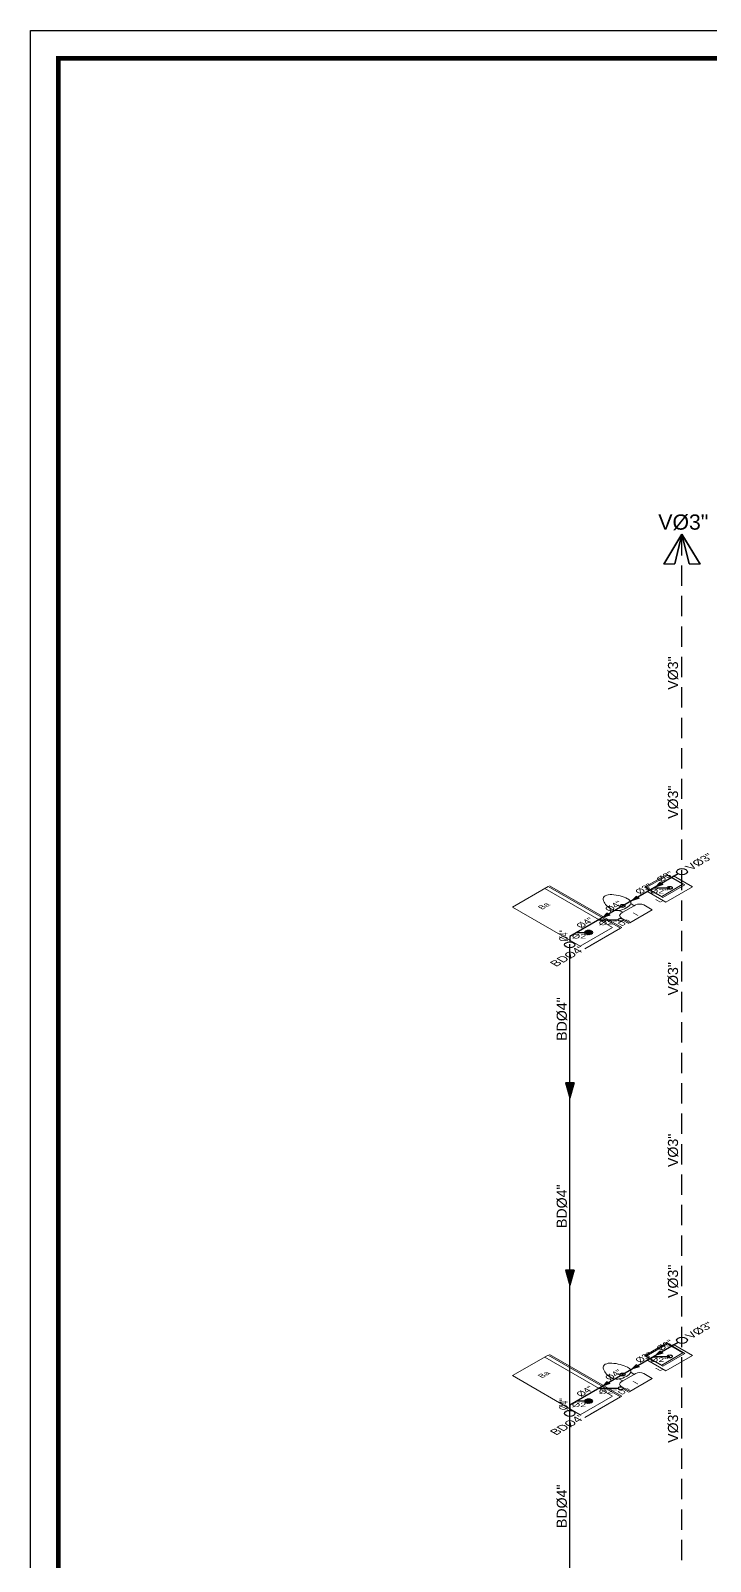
# Model space of a CAD drawing. Header units: feet. Extents: x 1019 to 2236, y -546 to 122.
# Drawn here: x 1054.27 to 1064.89, y -295.21 to -271.27 of the extents above; entities that cross this region are included whole.
import ezdxf

# ---------------------------------------------------------------- set-up
doc = ezdxf.new("R2010")
doc.units = ezdxf.units.FT
doc.header["$LTSCALE"] = 0.05
doc.header["$MEASUREMENT"] = 0
doc.linetypes.add('HIDDEN', pattern=[9.525, 6.35, -3.175])
for name, color, linetype, lineweight in [('AGUA POTABLE', 5, 'HIDDEN', 35), ('AGUAFRIA', 5, 'HIDDEN', 30), ('I-FURN', 8, 'Continuous', 0), ('P-SANR-FIXT', 8, 'Continuous', 9)]:
    doc.layers.add(name, color=color, linetype=linetype, lineweight=lineweight)
for name, color, linetype in [('AGUASNEGRAS', 4, 'Continuous'), ('MARCO', 1, 'Continuous'), ('TEXXT', 2, 'Continuous')]:
    doc.layers.add(name, color=color, linetype=linetype)
doc.styles.add('DAMIAN', font='arial.ttf', dxfattribs={"height": 0.12})

msp = doc.modelspace()

# ---------------------------------------------------------------- hatches: boundary and pattern name
at = {"layer": 'AGUASNEGRAS', "extrusion": (-2.66454e-15, 0.816497, 0.57735)}
for points in [[(-1064.105, 161.641), (-1064.044, 161.75), (-1064.154, 161.69)], [(-1063.736, 162.012), (-1063.675, 162.121), (-1063.784, 162.061)], [(-1063.277, 162.469), (-1063.217, 162.579), (-1063.326, 162.518)], [(-1064.105, 161.641), (-1064.044, 161.75), (-1064.154, 161.69)], [(-1063.736, 162.012), (-1063.675, 162.121), (-1063.784, 162.061)], [(-1063.277, 162.469), (-1063.217, 162.579), (-1063.326, 162.518)]]:
    msp.add_hatch(color=256, dxfattribs=at).paths.add_polyline_path(points)
at = {"layer": 'AGUASNEGRAS', "ltscale": 3, "extrusion": (0, 0.816497, 0.57735)}
h = msp.add_hatch(color=256, dxfattribs=at)
h.dxf.hatch_style = 1
edge = h.paths.add_edge_path()
edge.add_arc((-1064.259, 161.78), 0.0394, -135, 225)
h = msp.add_hatch(color=256, dxfattribs=at)
h.dxf.hatch_style = 1
edge = h.paths.add_edge_path()
edge.add_arc((-1063.493, 162.646), 0.0394, -135, 225)
h = msp.add_hatch(color=256, dxfattribs=at)
h.dxf.hatch_style = 1
edge = h.paths.add_edge_path()
edge.add_arc((-1063.522, 162.272), 0.0394, -135, 225)
h = msp.add_hatch(color=256, dxfattribs=at)
h.dxf.hatch_style = 1
edge = h.paths.add_edge_path()
edge.add_arc((-1062.993, 162.99), 0.0394, -135, 225)
h = msp.add_hatch(color=256, dxfattribs=at)
h.dxf.hatch_style = 1
edge = h.paths.add_edge_path()
edge.add_arc((-1062.697, 163.325), 0.0812, -135, 225)
at = {"layer": 'AGUASNEGRAS'}
for points in [[(1062.628, -287.728), (1062.697, -287.968), (1062.766, -287.728)], [(1062.628, -290.655), (1062.697, -290.895), (1062.766, -290.655)]]:
    msp.add_hatch(color=256, dxfattribs=at).paths.add_polyline_path(points)
at = {"layer": 'AGUASNEGRAS', "ltscale": 3, "extrusion": (0, 0.816497, 0.57735)}
h = msp.add_hatch(color=256, dxfattribs=at)
h.dxf.hatch_style = 1
edge = h.paths.add_edge_path()
edge.add_arc((-1064.259, 161.78), 0.0394, -135, 225)
h = msp.add_hatch(color=256, dxfattribs=at)
h.dxf.hatch_style = 1
edge = h.paths.add_edge_path()
edge.add_arc((-1063.522, 162.272), 0.0394, -135, 225)
h = msp.add_hatch(color=256, dxfattribs=at)
h.dxf.hatch_style = 1
edge = h.paths.add_edge_path()
edge.add_arc((-1063.493, 162.646), 0.0394, -135, 225)
h = msp.add_hatch(color=256, dxfattribs=at)
h.dxf.hatch_style = 1
edge = h.paths.add_edge_path()
edge.add_arc((-1062.993, 162.99), 0.0394, -135, 225)
h = msp.add_hatch(color=256, dxfattribs=at)
h.dxf.hatch_style = 1
edge = h.paths.add_edge_path()
edge.add_arc((-1062.697, 163.325), 0.0812, -135, 225)

# ---------------------------------------------------------------- linework, layer by layer
at = {"layer": 'AGUA POTABLE', "ltscale": 3, "elevation": 19.709}
for points in [[(1064.45, -279.145), (1064.165, -279.615), (1064.339, -279.61), (1064.45, -279.145)], [(1064.45, -279.145), (1064.735, -279.615), (1064.561, -279.61), (1064.45, -279.145)]]:
    msp.add_lwpolyline(points, dxfattribs=at)
at = {"layer": 'AGUAFRIA', "extrusion": (0, 0.816497, 0.57735)}
msp.add_line((1064.45, -306.146, 0.617), (1064.45, -279.145, 19.709), dxfattribs=at)
at = {"layer": 'AGUASNEGRAS', "ltscale": 3, "extrusion": (0, 0.816497, 0.57735)}
for p, q in [((1064.392, -284.458, -3.464), (1062.697, -285.437, -2.08)), ((1064.012, -284.677, -3.155), (1064.262, -284.677, -3.155)), ((1062.808, -285.372, -2.171), (1063.033, -285.372, -2.171)), ((1063.15, -285.175, -2.45), (1063.453, -285.175, -2.45)), ((1062.697, -285.437, -2.08), (1062.697, -285.52, -1.962)), ((1062.697, -307.285, 2.228), (1062.697, -285.556, 17.593)), ((1064.392, -291.787, -8.646), (1062.697, -292.766, -7.262)), ((1064.012, -292.006, -8.337), (1064.262, -292.006, -8.337)), ((1063.15, -292.504, -7.633), (1063.453, -292.504, -7.633)), ((1062.697, -292.766, -7.262), (1062.697, -292.849, -7.144)), ((1062.808, -292.701, -7.353), (1063.033, -292.701, -7.353))]:
    msp.add_line(p, q, dxfattribs=at)
at = {"layer": 'AGUASNEGRAS', "extrusion": (0, 0.816497, 0.57735)}
for p, q in [((1064.105, -284.595, -3.27), (1064.044, -284.658, -3.181)), ((1064.154, -284.623, -3.23), (1064.044, -284.658, -3.181)), ((1064.154, -284.623, -3.23), (1064.105, -284.595, -3.27)), ((1063.736, -284.809, -2.967), (1063.675, -284.872, -2.878)), ((1063.784, -284.837, -2.928), (1063.675, -284.872, -2.878)), ((1063.784, -284.837, -2.928), (1063.736, -284.809, -2.967)), ((1063.277, -285.073, -2.594), (1063.217, -285.136, -2.505)), ((1063.326, -285.102, -2.554), (1063.217, -285.136, -2.505)), ((1063.326, -285.102, -2.554), (1063.277, -285.073, -2.594)), ((1064.105, -291.924, -8.453), (1064.044, -291.987, -8.363)), ((1064.154, -291.952, -8.413), (1064.044, -291.987, -8.363)), ((1064.154, -291.952, -8.413), (1064.105, -291.924, -8.453)), ((1063.736, -292.138, -8.15), (1063.675, -292.201, -8.061)), ((1063.784, -292.166, -8.11), (1063.675, -292.201, -8.061)), ((1063.784, -292.166, -8.11), (1063.736, -292.138, -8.15)), ((1063.277, -292.402, -7.776), (1063.217, -292.466, -7.687)), ((1063.326, -292.431, -7.736), (1063.217, -292.466, -7.687)), ((1063.326, -292.431, -7.736), (1063.277, -292.402, -7.776))]:
    msp.add_line(p, q, dxfattribs=at)
at = {"layer": 'AGUASNEGRAS', "elevation": 15.888}
for points in [[(1062.766, -287.728), (1062.628, -287.728), (1062.697, -287.968)], [(1062.766, -287.728), (1062.697, -287.968)], [(1062.766, -290.655), (1062.628, -290.655), (1062.697, -290.895)], [(1062.766, -290.655), (1062.697, -290.895)]]:
    msp.add_lwpolyline(points, dxfattribs=at)
at = {"layer": 'AGUASNEGRAS', "ltscale": 3, "extrusion": (0, 0.816497, 0.57735)}
for centre, radius in [((-1064.451, 161.344, -234.259), 0.0843), ((-1064.259, 161.78, -234.259), 0.0394), ((-1063.493, 162.645, -234.259), 0.0394), ((-1063.493, 162.646, -234.259), 0.0394), ((-1063.522, 162.272, -234.259), 0.0394), ((-1062.993, 162.99, -234.259), 0.0394), ((-1062.697, 163.325, -234.259), 0.0812), ((-1064.451, 161.344, -243.235), 0.0843), ((-1064.259, 161.78, -243.235), 0.0394), ((-1063.522, 162.272, -243.235), 0.0394), ((-1063.493, 162.645, -243.235), 0.0394), ((-1063.493, 162.646, -243.235), 0.0394), ((-1062.993, 162.99, -243.235), 0.0394), ((-1062.697, 163.325, -243.235), 0.0812)]:
    msp.add_circle(centre, radius, dxfattribs=at)
at = {"layer": 'I-FURN', "extrusion": (-2.498e-15, 0.816497, 0.57735)}
for p, q in [((1064.213, -284.466, -3.453), (1063.867, -284.666, -3.171)), ((1063.867, -284.666, -3.171), (1064.15, -284.829, -2.94)), ((1063.893, -284.671, -3.162), (1064.223, -284.481, -3.432)), ((1064.136, -284.812, -2.964), (1063.893, -284.671, -3.162)), ((1064.466, -284.621, -3.233), (1064.136, -284.812, -2.964)), ((1064.15, -284.829, -2.94), (1064.495, -284.629, -3.222)), ((1064.198, -284.9, -2.839), (1064.613, -284.661, -3.178)), ((1064.495, -284.629, -3.222), (1064.213, -284.466, -3.453)), ((1064.223, -284.481, -3.432), (1064.466, -284.621, -3.233)), ((1064.316, -284.489, -3.42), (1064.284, -284.507, -3.394)), ((1064.316, -284.489, -3.42), (1064.613, -284.661, -3.178)), ((1063.939, -284.707, -3.112), (1063.901, -284.729, -3.081)), ((1063.901, -284.729, -3.081), (1064.198, -284.9, -2.839)), ((1064.213, -291.795, -8.635), (1063.867, -291.995, -8.353)), ((1063.893, -292.001, -8.345), (1064.223, -291.81, -8.614)), ((1064.495, -291.958, -8.404), (1064.213, -291.795, -8.635)), ((1064.223, -291.81, -8.614), (1064.466, -291.95, -8.415)), ((1064.316, -291.818, -8.603), (1064.284, -291.837, -8.577)), ((1064.316, -291.818, -8.603), (1064.613, -291.99, -8.36)), ((1063.867, -291.995, -8.353), (1064.15, -292.158, -8.122)), ((1064.136, -292.141, -8.146), (1063.893, -292.001, -8.345)), ((1063.939, -292.036, -8.294), (1063.901, -292.058, -8.264)), ((1063.901, -292.058, -8.264), (1064.198, -292.229, -8.021)), ((1064.466, -291.95, -8.415), (1064.136, -292.141, -8.146)), ((1064.15, -292.158, -8.122), (1064.495, -291.958, -8.404)), ((1064.198, -292.229, -8.021), (1064.613, -291.99, -8.36))]:
    msp.add_line(p, q, dxfattribs=at)
at = {"layer": 'MARCO'}
msp.add_lwpolyline([(1054.272, -271.268), (1118.772, -271.268), (1118.772, -313.268), (1054.272, -313.268)], close=True, dxfattribs=at)
at = {"layer": 'MARCO', "const_width": 0.075}
msp.add_lwpolyline([(1111.6, -271.702), (1054.706, -271.702), (1054.706, -312.834), (1111.6, -312.834)], close=True, dxfattribs=at)
at = {"layer": 'P-SANR-FIXT', "extrusion": (0, 0.816497, 0.57735)}
for p, q in [((1061.803, -284.977, -2.731), (1062.36, -284.655, -3.185)), ((1062.306, -284.686, -3.141), (1063.365, -285.298, -2.276)), ((1063.491, -285.308, -2.261), (1062.36, -284.655, -3.185)), ((1062.378, -284.645, -3.2), (1063.509, -285.298, -2.276)), ((1062.862, -285.588, -1.865), (1061.803, -284.977, -2.731)), ((1063.365, -285.298, -2.276), (1062.862, -285.588, -1.865)), ((1062.934, -285.63, -1.807), (1063.491, -285.308, -2.261)), ((1063.003, -285.405, -2.125), (1062.939, -285.368, -2.177)), ((1062.946, -285.365, -2.182), (1063.009, -285.401, -2.13)), ((1063.022, -285.394, -2.141), (1062.959, -285.357, -2.192)), ((1062.965, -285.354, -2.197), (1063.028, -285.39, -2.146)), ((1063.041, -285.383, -2.157), (1062.978, -285.346, -2.208)), ((1062.984, -285.343, -2.213), (1063.047, -285.379, -2.162)), ((1063.022, -285.579, -1.878), (1063.491, -285.308, -2.261)), ((1063.509, -285.298, -2.276), (1063.491, -285.308, -2.261)), ((1063.509, -285.298, -2.276), (1063.491, -285.308, -2.261)), ((1061.803, -292.306, -7.913), (1062.36, -291.984, -8.368)), ((1062.306, -292.015, -8.324), (1063.365, -292.627, -7.458)), ((1063.491, -292.638, -7.444), (1062.36, -291.984, -8.368)), ((1062.378, -291.974, -8.382), (1063.509, -292.627, -7.458)), ((1062.862, -292.918, -7.048), (1061.803, -292.306, -7.913)), ((1063.365, -292.627, -7.458), (1062.862, -292.918, -7.048)), ((1062.934, -292.959, -6.989), (1063.491, -292.638, -7.444)), ((1063.003, -292.734, -7.307), (1062.939, -292.698, -7.359)), ((1062.946, -292.694, -7.364), (1063.009, -292.73, -7.313)), ((1063.022, -292.723, -7.323), (1062.959, -292.686, -7.375)), ((1062.965, -292.683, -7.38), (1063.028, -292.719, -7.328)), ((1063.041, -292.712, -7.339), (1062.978, -292.675, -7.39)), ((1062.984, -292.672, -7.396), (1063.047, -292.708, -7.344)), ((1063.022, -292.908, -7.061), (1063.491, -292.638, -7.444)), ((1063.509, -292.627, -7.458), (1063.491, -292.638, -7.444)), ((1063.509, -292.627, -7.458), (1063.491, -292.638, -7.444))]:
    msp.add_line(p, q, dxfattribs=at)
at = {"layer": 'P-SANR-FIXT', "extrusion": (-2.60902e-15, 0.816497, 0.57735)}
for p, q in [((1063.702, -284.959, -2.756), (1063.65, -284.921, -2.809)), ((1063.463, -285.029, -2.656), (1063.528, -285.059, -2.614)), ((1063.528, -285.059, -2.614), (1063.502, -285.074, -2.593)), ((1063.502, -285.146, -2.491), (1063.637, -285.224, -2.381)), ((1063.702, -284.959, -2.756), (1063.528, -285.059, -2.614)), ((1063.637, -285.224, -2.381), (1063.987, -285.022, -2.667)), ((1063.727, -284.944, -2.777), (1063.702, -284.959, -2.756)), ((1063.987, -285.022, -2.667), (1063.853, -284.944, -2.777)), ((1063.702, -292.288, -7.938), (1063.528, -292.388, -7.796)), ((1063.702, -292.288, -7.938), (1063.65, -292.25, -7.991)), ((1063.727, -292.273, -7.959), (1063.702, -292.288, -7.938)), ((1063.987, -292.351, -7.849), (1063.853, -292.273, -7.959)), ((1063.463, -292.358, -7.839), (1063.528, -292.388, -7.796)), ((1063.528, -292.388, -7.796), (1063.502, -292.403, -7.776)), ((1063.502, -292.475, -7.673), (1063.637, -292.553, -7.563)), ((1063.637, -292.553, -7.563), (1063.987, -292.351, -7.849))]:
    msp.add_line(p, q, dxfattribs=at)
for centre, radius, start, end in [((-1063.355, 162.082, -234.259), 0.136, 319.781, 6.4942), ((-1063.658, 162.047, -234.259), 0.441, 6.4942, 42.291), ((-1063.339, 162.098, -234.259), 0.136, 263.5058, 310.219), ((-1063.304, 162.402, -234.259), 0.441, 227.709, 263.5058), ((-1063.393, 162.136, -234.259), 0.266, 135.1019, 164.8981), ((-1063.489, 162.199, -234.259), 0.167, 196.0596, 227.709), ((-1063.554, 162.18, -234.259), 0.0995, 164.8981, 196.0596), ((-1063.456, 162.232, -234.259), 0.167, 42.291, 73.9404), ((-1063.437, 162.297, -234.259), 0.0995, 73.9404, 105.1019), ((-1063.393, 162.136, -234.259), 0.266, 105.1019, 134.8981), ((-1063.565, 162.533, -234.259), 0.0889, 315, 45), ((-1063.79, 162.308, -234.259), 0.0889, 225, 315), ((-1063.339, 162.098, -243.235), 0.136, 263.5058, 310.219), ((-1063.355, 162.082, -243.235), 0.136, 319.781, 6.4942), ((-1063.658, 162.047, -243.235), 0.441, 6.4942, 42.291), ((-1063.456, 162.232, -243.235), 0.167, 42.291, 73.9404), ((-1063.304, 162.402, -243.235), 0.441, 227.709, 263.5058), ((-1063.393, 162.136, -243.235), 0.266, 105.1019, 134.8981), ((-1063.393, 162.136, -243.235), 0.266, 135.1019, 164.8981), ((-1063.489, 162.199, -243.235), 0.167, 196.0596, 227.709), ((-1063.554, 162.18, -243.235), 0.0995, 164.8981, 196.0596), ((-1063.79, 162.308, -243.235), 0.0889, 225, 315), ((-1063.437, 162.297, -243.235), 0.0995, 73.9404, 105.1019), ((-1063.565, 162.533, -243.235), 0.0889, 315, 45)]:
    msp.add_arc(centre, radius, start, end, dxfattribs=at)
at = {"layer": 'P-SANR-FIXT', "extrusion": (0, 0.816497, 0.57735)}
for centre, radius, start, end in [((-1062.993, 162.99, -234.259), 0.0635, 315, 135), ((-1062.993, 162.99, -234.259), 0.0635, 315, 135), ((-1062.943, 162.977, -234.259), 0.00444, 225, 45), ((-1062.993, 162.99, -234.259), 0.0635, 135, 315), ((-1062.993, 162.99, -234.259), 0.0635, 135, 315), ((-1062.962, 162.958, -234.259), 0.00444, 225, 45), ((-1062.981, 162.939, -234.259), 0.00444, 225, 45), ((-1063.006, 163.04, -234.259), 0.00444, 45, 225), ((-1063.025, 163.021, -234.259), 0.00444, 45, 225), ((-1063.044, 163.002, -234.259), 0.00444, 45, 225), ((-1062.993, 162.99, -243.235), 0.0635, 315, 135), ((-1062.993, 162.99, -243.235), 0.0635, 315, 135), ((-1062.943, 162.977, -243.235), 0.00444, 225, 45), ((-1062.993, 162.99, -243.235), 0.0635, 135, 315), ((-1062.993, 162.99, -243.235), 0.0635, 135, 315), ((-1062.962, 162.958, -243.235), 0.00444, 225, 45), ((-1062.981, 162.939, -243.235), 0.00444, 225, 45), ((-1063.006, 163.04, -243.235), 0.00444, 45, 225), ((-1063.025, 163.021, -243.235), 0.00444, 45, 225), ((-1063.044, 163.002, -243.235), 0.00444, 45, 225)]:
    msp.add_arc(centre, radius, start, end, dxfattribs=at)

# ---------------------------------------------------------------- texts
at = {"layer": 'TEXXT', "extrusion": (0, 0.816497, 0.57735), "style": 'DAMIAN'}
for s, height, rotation, p in [('3', 0.158, 225, (-1064.823, 161.086, -234.259)), ('"', 0.158, 225, (-1064.91, 160.999, -234.259)), (' Ø3"', 0.132, 225, (-1064.089, 161.669, -234.259)), ('VØ', 0.1584, 225, (-1064.597, 161.312, -234.259)), (' Ø3"', 0.132, 225, (-1063.758, 162, -234.259)), (' Ba', 0.11, 225, (-1062.235, 162.408, -234.259)), (' Ø4"', 0.132, 225, (-1063.285, 162.473, -234.259)), (' Ø2"', 0.12, 180, (-1063.904, 161.932, -234.259)), (' L', 0.11, 225, (-1064.072, 162.217, -234.259)), (' Ø4"', 0.132, 225, (-1062.837, 162.921, -234.259)), (' I', 0.11, 225, (-1063.72, 162.579, -234.259)), (' Ø4"', 0.132, 270, (-1062.665, 163.283, -234.259)), (' Ø2"', 0.12, 180, (-1062.684, 163.153, -234.259)), (' Ø2"', 0.12, 180, (-1063.104, 162.792, -234.259)), (' Dp', 0.11, 225, (-1063.482, 162.856, -234.259)), (' BDØ4"', 0.1584, 225, (-1062.44, 163.97, -234.259)), ('VØ', 0.1584, 225, (-1064.597, 161.312, -243.235)), ('3', 0.158, 225, (-1064.823, 161.086, -243.235)), ('"', 0.158, 225, (-1064.91, 160.999, -243.235)), (' Ø3"', 0.132, 225, (-1064.089, 161.669, -243.235)), (' Ø3"', 0.132, 225, (-1063.758, 162, -243.235)), (' Ø2"', 0.12, 180, (-1063.904, 161.932, -243.235)), (' Ba', 0.11, 225, (-1062.235, 162.408, -243.235)), (' Ø4"', 0.132, 225, (-1063.285, 162.473, -243.235)), (' L', 0.11, 225, (-1064.072, 162.217, -243.235)), (' Ø4"', 0.132, 225, (-1062.837, 162.921, -243.235)), (' Ø2"', 0.12, 180, (-1063.104, 162.792, -243.235)), (' Dp', 0.11, 225, (-1063.482, 162.856, -243.235)), (' I', 0.11, 225, (-1063.72, 162.579, -243.235)), (' Ø4"', 0.132, 270, (-1062.665, 163.283, -243.235)), (' Ø2"', 0.12, 180, (-1062.684, 163.153, -243.235)), (' BDØ4"', 0.1584, 225, (-1062.44, 163.97, -243.235))]:
    msp.add_text(s, height=height, rotation=rotation, dxfattribs=at).set_placement(p)
at = {"layer": 'TEXXT', "insert": (1064.863, -278.836, -9.855), "char_height": 0.2376, "width": 6.27264, "attachment_point": 3, "style": 'DAMIAN'}
msp.add_mtext('{\\fArial|b0|i0|c238|p34;V%%C}3{\\fArial|b0|i0|c238|p34;"}', dxfattribs=at)
at = {"layer": 'TEXXT', "char_height": 0.1584, "width": 4.18176, "attachment_point": 3, "rotation": 90, "style": 'DAMIAN'}
for s, insert in [('{\\fArial|b0|i0|c238|p34;V%%C}3{\\fArial|b0|i0|c238|p34;"}', (1064.231, -281.056, 8.183)), ('{\\fArial|b0|i0|c238|p34;V%%C}3{\\fArial|b0|i0|c238|p34;"}', (1064.231, -283.076, 8.183)), ('{\\fArial|b0|i0|c238|p34;V%%C}3{\\fArial|b0|i0|c238|p34;"}', (1064.231, -285.838, 8.183)), (' BD%%C4"', (1062.493, -286.388, 15.888)), ('{\\fArial|b0|i0|c238|p34;V%%C}3{\\fArial|b0|i0|c238|p34;"}', (1064.231, -288.522, 8.183)), (' BD%%C4"', (1062.493, -289.316, 15.888)), ('{\\fArial|b0|i0|c238|p34;V%%C}3{\\fArial|b0|i0|c238|p34;"}', (1064.231, -290.57, 8.183)), ('{\\fArial|b0|i0|c238|p34;V%%C}3{\\fArial|b0|i0|c238|p34;"}', (1064.231, -292.836, 8.183)), (' BD%%C4"', (1062.493, -294.009, 15.888))]:
    msp.add_mtext(s, dxfattribs=dict(at, insert=insert))

doc.saveas('drawing.dxf')
